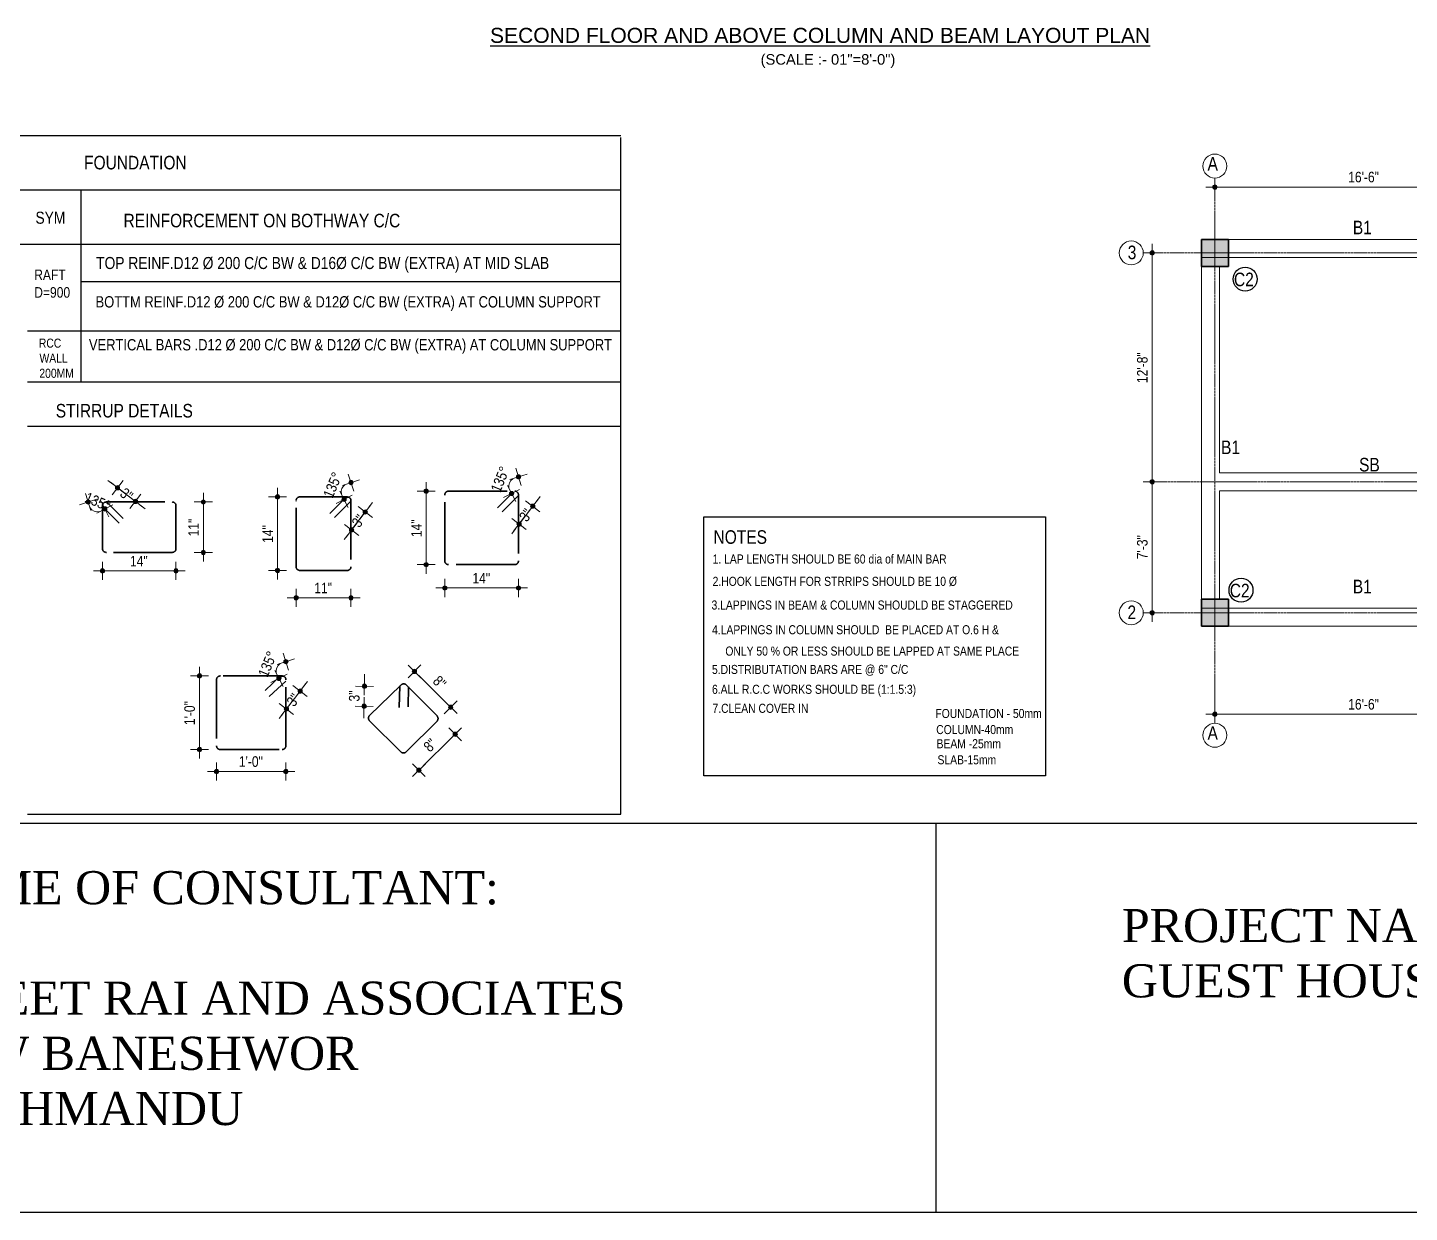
# Model space of a CAD drawing. Header units: inches. Extents: x 57837 to 133168, y 6972 to 27776.
# Drawn here: x 64559 to 65477, y 18018 to 18805 of the extents above; entities that cross this region are included whole.
import ezdxf

# ---------------------------------------------------------------- set-up
doc = ezdxf.new("R2010")
doc.units = ezdxf.units.IN
doc.header["$MEASUREMENT"] = 0
doc.linetypes.add('7', pattern=[102.626827, 39.007475, -24.611877, 39.007475])
doc.linetypes.add('CENTER', pattern=[2, 1.25, -0.25, 0.25, -0.25])
for name, color, linetype, lineweight in [('0.15L', 210, 'Continuous', 15), ('CENTER', 9, 'CENTER', 5), ('col', 20, 'Continuous', 35), ('DIM', 2, 'Continuous', 13), ('HACTH', 153, 'Continuous', 5), ('stirrup', 60, '7', 35), ('wall line', 20, 'Continuous', 50)]:
    doc.layers.add(name, color=color, linetype=linetype, lineweight=lineweight)
doc.layers.add('elevation', color=3, linetype='Continuous')
doc.layers.add('text', color=255, linetype='Continuous')
doc.styles.add('Arial', font='arial.ttf', dxfattribs={"height": 6.5})
doc.styles.get("Standard").update_dxf_attribs({"font": 'ARIALN.TTF', "height": 7})

msp = doc.modelspace()

# ---------------------------------------------------------------- hatches: boundary and pattern name
at = {"lineweight": 13}
h = msp.add_hatch(color=256, dxfattribs=at)
edge = h.paths.add_edge_path()
edge.add_arc((65347.54, 18699.17), 1.42, 180, 540)
h = msp.add_hatch(color=256, dxfattribs=at)
edge = h.paths.add_edge_path()
edge.add_arc((65305.96, 18655.39), 1.42, 90, 450)
h = msp.add_hatch(color=256, dxfattribs=at)
edge = h.paths.add_edge_path()
edge.add_arc((64773.7, 18502.82), 1.42, 17.93775, 377.93775)
h = msp.add_hatch(color=256, dxfattribs=at)
edge = h.paths.add_edge_path()
edge.add_arc((64884.97, 18506.66), 1.42, 17.93775, 377.93775)
h = msp.add_hatch(color=256, dxfattribs=at)
edge = h.paths.add_edge_path()
edge.add_arc((65305.96, 18503.39), 1.42, -90, 270)
h = msp.add_hatch(color=256, dxfattribs=at)
edge = h.paths.add_edge_path()
edge.add_arc((65305.96, 18503.39), 1.42, 90, 450)
h = msp.add_hatch(color=256, dxfattribs=at)
edge = h.paths.add_edge_path()
edge.add_arc((64618.62, 18499.44), 1.42, -37.39148, 322.60852)
h = msp.add_hatch(color=256, dxfattribs=at)
edge = h.paths.add_edge_path()
edge.add_arc((64724.92, 18493.31), 1.42, 90, 450)
h = msp.add_hatch(color=256, dxfattribs=at)
edge = h.paths.add_edge_path()
edge.add_arc((64823.69, 18497.15), 1.42, 90, 450)
h = msp.add_hatch(color=256, dxfattribs=at)
edge = h.paths.add_edge_path()
edge.add_arc((64880.38, 18495.58), 1.42, -62.93775, 297.06225)
h = msp.add_hatch(color=256, dxfattribs=at)
edge = h.paths.add_edge_path()
edge.add_arc((64599.11, 18489.95), 1.42, 107.93775, 467.93775)
h = msp.add_hatch(color=256, dxfattribs=at)
edge = h.paths.add_edge_path()
edge.add_arc((64610.2, 18485.36), 1.42, 27.06225, 387.06225)
h = msp.add_hatch(color=256, dxfattribs=at)
edge = h.paths.add_edge_path()
edge.add_arc((64630.53, 18490.33), 1.42, 142.60852, 502.60852)
h = msp.add_hatch(color=256, dxfattribs=at)
edge = h.paths.add_edge_path()
edge.add_arc((64675.62, 18489.95), 1.42, 90, 450)
h = msp.add_hatch(color=256, dxfattribs=at)
edge = h.paths.add_edge_path()
edge.add_arc((64769.11, 18491.74), 1.42, -62.93775, 297.06225)
h = msp.add_hatch(color=256, dxfattribs=at)
edge = h.paths.add_edge_path()
edge.add_arc((64783.19, 18483.32), 1.42, -127.39148, 232.60852)
h = msp.add_hatch(color=256, dxfattribs=at)
edge = h.paths.add_edge_path()
edge.add_arc((64894.46, 18487.16), 1.42, -127.39148, 232.60852)
h = msp.add_hatch(color=256, dxfattribs=at)
edge = h.paths.add_edge_path()
edge.add_arc((64885.35, 18475.24), 1.42, 52.60852, 412.60852)
h = msp.add_hatch(color=256, dxfattribs=at)
edge = h.paths.add_edge_path()
edge.add_arc((64774.08, 18471.4), 1.42, 52.60852, 412.60852)
h = msp.add_hatch(color=256, dxfattribs=at)
edge = h.paths.add_edge_path()
edge.add_arc((64675.62, 18456.47), 1.42, -90, 270)
h = msp.add_hatch(color=256, dxfattribs=at)
edge = h.paths.add_edge_path()
edge.add_arc((64823.69, 18448.33), 1.42, -90, 270)
h = msp.add_hatch(color=256, dxfattribs=at)
edge = h.paths.add_edge_path()
edge.add_arc((64608.62, 18444.17), 1.42, 180, 540)
h = msp.add_hatch(color=256, dxfattribs=at)
edge = h.paths.add_edge_path()
edge.add_arc((64657.45, 18444.17), 1.42, 0, 360)
h = msp.add_hatch(color=256, dxfattribs=at)
edge = h.paths.add_edge_path()
edge.add_arc((64724.92, 18444.48), 1.42, -90, 270)
h = msp.add_hatch(color=256, dxfattribs=at)
edge = h.paths.add_edge_path()
edge.add_arc((64836, 18432.82), 1.42, 180, 540)
h = msp.add_hatch(color=256, dxfattribs=at)
edge = h.paths.add_edge_path()
edge.add_arc((64884.97, 18432.82), 1.42, 0, 360)
h = msp.add_hatch(color=256, dxfattribs=at)
edge = h.paths.add_edge_path()
edge.add_arc((64737.22, 18426.32), 1.42, 180, 540)
h = msp.add_hatch(color=256, dxfattribs=at)
edge = h.paths.add_edge_path()
edge.add_arc((64773.7, 18426.32), 1.42, 0, 360)
h = msp.add_hatch(color=256, dxfattribs=at)
edge = h.paths.add_edge_path()
edge.add_arc((65305.96, 18416.39), 1.42, -90, 270)
h = msp.add_hatch(color=256, dxfattribs=at)
edge = h.paths.add_edge_path()
edge.add_arc((64730.45, 18383.87), 1.42, 17.93775, 377.93775)
h = msp.add_hatch(color=256, dxfattribs=at)
edge = h.paths.add_edge_path()
edge.add_arc((64673.12, 18374.41), 1.42, 90, 450)
h = msp.add_hatch(color=256, dxfattribs=at)
edge = h.paths.add_edge_path()
edge.add_arc((64815.85, 18377.42), 1.42, 135.29883, 495.29883)
h = msp.add_hatch(color=256, dxfattribs=at)
edge = h.paths.add_edge_path()
edge.add_arc((64725.85, 18372.78), 1.42, -62.93775, 297.06225)
h = msp.add_hatch(color=256, dxfattribs=at)
edge = h.paths.add_edge_path()
edge.add_arc((64739.93, 18364.36), 1.42, -127.39148, 232.60852)
h = msp.add_hatch(color=256, dxfattribs=at)
edge = h.paths.add_edge_path()
edge.add_arc((64782.63, 18367.57), 1.42, -90.97111, 269.02889)
h = msp.add_hatch(color=256, dxfattribs=at)
edge = h.paths.add_edge_path()
edge.add_arc((64730.82, 18352.45), 1.42, 52.60852, 412.60852)
h = msp.add_hatch(color=256, dxfattribs=at)
edge = h.paths.add_edge_path()
edge.add_arc((64782.41, 18354.31), 1.42, 89.02889, 449.02889)
h = msp.add_hatch(color=256, dxfattribs=at)
edge = h.paths.add_edge_path()
edge.add_arc((64839.92, 18353.6), 1.42, -44.70117, 315.29883)
h = msp.add_hatch(color=256, dxfattribs=at)
edge = h.paths.add_edge_path()
edge.add_arc((65347.54, 18348.93), 1.42, 180, 540)
h = msp.add_hatch(color=256, dxfattribs=at)
edge = h.paths.add_edge_path()
edge.add_arc((64842.94, 18335.64), 1.42, 44.67585, 404.67585)
h = msp.add_hatch(color=256, dxfattribs=at)
edge = h.paths.add_edge_path()
edge.add_arc((64673.12, 18325.5), 1.42, -90, 270)
h = msp.add_hatch(color=256, dxfattribs=at)
edge = h.paths.add_edge_path()
edge.add_arc((64684.38, 18310.89), 1.42, 180, 540)
h = msp.add_hatch(color=256, dxfattribs=at)
edge = h.paths.add_edge_path()
edge.add_arc((64730.45, 18310.89), 1.42, 0, 360)
h = msp.add_hatch(color=256, dxfattribs=at)
edge = h.paths.add_edge_path()
edge.add_arc((64818.83, 18311.8), 1.42, -135.32415, 224.67585)
at = {"layer": 'HACTH'}
h = msp.add_hatch(color=6, dxfattribs=at)
h.paths.add_polyline_path([(65347.54, 18652.39), (65338.54, 18652.39), (65338.54, 18646.39), (65347.54, 18646.39)])
h.paths.add_polyline_path([(65356.54, 18652.39), (65347.54, 18652.39), (65347.54, 18646.39), (65353.54, 18646.39), (65356.54, 18646.39)])
h.paths.add_polyline_path([(65356.54, 18655.39), (65347.54, 18655.39), (65347.54, 18652.39), (65356.54, 18652.39)])
h.paths.add_polyline_path([(65347.54, 18655.39), (65338.54, 18655.39), (65338.54, 18652.39), (65347.54, 18652.39)])
h.paths.add_polyline_path([(65347.54, 18664.39), (65338.54, 18664.39), (65338.54, 18655.39), (65347.54, 18655.39)])
h.paths.add_polyline_path([(65356.54, 18664.39), (65347.54, 18664.39), (65347.54, 18655.39), (65356.54, 18655.39)])
h = msp.add_hatch(color=6, dxfattribs=at)
h.paths.add_polyline_path([(65347.54, 18413.39), (65338.54, 18413.39), (65338.54, 18407.39), (65347.54, 18407.39)])
h.paths.add_polyline_path([(65356.54, 18413.39), (65347.54, 18413.39), (65347.54, 18407.39), (65353.54, 18407.39), (65356.54, 18407.39)])
h.paths.add_polyline_path([(65356.54, 18416.39), (65347.54, 18416.39), (65347.54, 18413.39), (65356.54, 18413.39)])
h.paths.add_polyline_path([(65347.54, 18416.39), (65338.54, 18416.39), (65338.54, 18413.39), (65347.54, 18413.39)])
h.paths.add_polyline_path([(65347.54, 18425.39), (65338.54, 18425.39), (65338.54, 18416.39), (65347.54, 18416.39)])
h.paths.add_polyline_path([(65356.54, 18425.39), (65347.54, 18425.39), (65347.54, 18416.39), (65356.54, 18416.39)])

# ---------------------------------------------------------------- linework, layer by layer
at = {"lineweight": 13}
for p, q in [((65347.54, 18693.17), (65347.54, 18705.17)), ((65353.54, 18699.17), (65341.54, 18699.17)), ((65305.96, 18649.39), (65305.96, 18661.39)), ((65299.96, 18655.39), (65311.96, 18655.39)), ((64883.13, 18512.37), (64886.82, 18500.96)), ((64622.26, 18504.21), (64614.97, 18494.67)), ((64767.99, 18500.97), (64779.41, 18504.67)), ((64771.85, 18508.53), (64775.55, 18497.11)), ((64823.69, 18491.15), (64823.69, 18503.15)), ((64879.27, 18504.82), (64890.68, 18508.51)), ((65311.96, 18503.39), (65299.96, 18503.39)), ((65299.96, 18503.39), (65311.96, 18503.39)), ((65305.96, 18509.39), (65305.96, 18497.39)), ((65305.96, 18497.39), (65305.96, 18509.39)), ((64600.96, 18484.24), (64597.26, 18495.66)), ((64613.85, 18503.08), (64623.38, 18495.8)), ((64635.3, 18486.69), (64625.77, 18493.97)), ((64626.89, 18485.56), (64634.18, 18495.1)), ((64675.62, 18483.95), (64675.62, 18495.95)), ((64724.92, 18487.31), (64724.92, 18499.31)), ((64774.45, 18494.47), (64763.77, 18489.01)), ((64766.38, 18497.08), (64771.84, 18486.39)), ((64817.69, 18497.15), (64829.69, 18497.15)), ((64885.73, 18498.31), (64875.04, 18492.85)), ((64877.65, 18500.92), (64883.11, 18490.24)), ((64593.4, 18488.1), (64604.82, 18491.8)), ((64604.85, 18482.63), (64615.54, 18488.09)), ((64607.47, 18490.7), (64612.93, 18480.02)), ((64669.62, 18489.95), (64681.62, 18489.95)), ((64718.92, 18493.31), (64730.92, 18493.31)), ((64787.95, 18479.67), (64778.42, 18486.96)), ((64786.83, 18488.09), (64779.54, 18478.55)), ((64899.23, 18483.52), (64889.69, 18490.81)), ((64898.1, 18491.93), (64890.82, 18482.39)), ((64770.43, 18466.63), (64777.72, 18476.17)), ((64880.59, 18478.89), (64890.12, 18471.6)), ((64881.71, 18470.48), (64889, 18480.01)), ((64769.31, 18475.04), (64778.85, 18467.76)), ((64675.62, 18462.47), (64675.62, 18450.47)), ((64608.62, 18438.17), (64608.62, 18450.17)), ((64657.45, 18450.17), (64657.45, 18438.17)), ((64681.62, 18456.47), (64669.62, 18456.47)), ((64724.92, 18450.48), (64724.92, 18438.48)), ((64829.69, 18448.33), (64817.69, 18448.33)), ((64823.69, 18454.33), (64823.69, 18442.33)), ((64614.62, 18444.17), (64602.62, 18444.17)), ((64651.45, 18444.17), (64663.45, 18444.17)), ((64730.92, 18444.48), (64718.92, 18444.48)), ((64737.22, 18420.32), (64737.22, 18432.32)), ((64773.7, 18432.32), (64773.7, 18420.32)), ((64842, 18432.82), (64830, 18432.82)), ((64836, 18426.82), (64836, 18438.82)), ((64878.97, 18432.82), (64890.97, 18432.82)), ((64884.97, 18438.82), (64884.97, 18426.82)), ((64743.22, 18426.32), (64731.22, 18426.32)), ((64767.7, 18426.32), (64779.7, 18426.32)), ((65305.96, 18422.39), (65305.96, 18410.39)), ((65311.96, 18416.39), (65299.96, 18416.39)), ((64724.74, 18382.02), (64736.15, 18385.71)), ((64728.6, 18389.58), (64732.29, 18378.16)), ((64673.12, 18368.41), (64673.12, 18380.41)), ((64731.2, 18375.51), (64720.51, 18370.05)), ((64723.12, 18378.12), (64728.58, 18367.44)), ((64820.11, 18373.2), (64811.58, 18381.64)), ((64811.63, 18373.16), (64820.07, 18381.69)), ((64667.12, 18374.41), (64679.12, 18374.41)), ((64744.7, 18360.72), (64735.17, 18368.01)), ((64743.58, 18369.13), (64736.29, 18359.6)), ((64788.63, 18367.47), (64776.63, 18367.67)), ((64782.73, 18373.57), (64782.53, 18361.57)), ((64727.18, 18347.68), (64734.47, 18357.21)), ((64782.3, 18348.31), (64782.51, 18360.3)), ((64835.66, 18357.82), (64844.19, 18349.38)), ((64844.14, 18357.86), (64835.7, 18349.33)), ((64726.06, 18356.09), (64735.59, 18348.8)), ((64776.41, 18354.41), (64788.41, 18354.2)), ((65353.54, 18348.93), (65341.54, 18348.93)), ((65347.54, 18342.93), (65347.54, 18354.93)), ((64838.67, 18331.42), (64847.2, 18339.85)), ((64838.72, 18339.9), (64847.15, 18331.37)), ((64673.12, 18331.5), (64673.12, 18319.5)), ((64679.12, 18325.5), (64667.12, 18325.5)), ((64690.38, 18310.89), (64678.38, 18310.89)), ((64684.38, 18304.89), (64684.38, 18316.89)), ((64724.45, 18310.89), (64736.45, 18310.89)), ((64730.45, 18316.89), (64730.45, 18304.89)), ((64823.1, 18316.02), (64814.56, 18307.58)), ((64823.05, 18307.54), (64814.61, 18316.07))]:
    msp.add_line(p, q, dxfattribs=at)
for p, q in [((66523.31, 18276.38), (63643.31, 18276.38)), ((65162.43, 18018.07), (65162.43, 18276.38))]:
    msp.add_line(p, q)
at = {"color": 1}
msp.add_line((66523.31, 18018.07), (63643.31, 18018.07), dxfattribs=at)
at = {"lineweight": 13}
for centre in [(65347.54, 18699.17), (65305.96, 18655.39), (64773.7, 18502.82), (64884.97, 18506.66), (65305.96, 18503.39), (65305.96, 18503.39), (64618.62, 18499.44), (64724.92, 18493.31), (64823.69, 18497.15), (64880.38, 18495.58), (64599.11, 18489.95), (64610.2, 18485.36), (64630.53, 18490.33), (64675.62, 18489.95), (64769.11, 18491.74), (64783.19, 18483.32), (64894.46, 18487.16), (64885.35, 18475.24), (64774.08, 18471.4), (64675.62, 18456.47), (64823.69, 18448.33), (64608.62, 18444.17), (64657.45, 18444.17), (64724.92, 18444.48), (64836, 18432.82), (64884.97, 18432.82), (64737.22, 18426.32), (64773.7, 18426.32), (65305.96, 18416.39), (64730.45, 18383.87), (64673.12, 18374.41), (64815.85, 18377.42), (64725.85, 18372.78), (64739.93, 18364.36), (64782.63, 18367.57), (64730.82, 18352.45), (64782.41, 18354.31), (64839.92, 18353.6), (65347.54, 18348.93), (64842.94, 18335.64), (64673.12, 18325.5), (64684.38, 18310.89), (64730.45, 18310.89), (64818.83, 18311.8)]:
    msp.add_circle(centre, 1.42, dxfattribs=at)
at = {"layer": '0.15L', "lineweight": 18}
for centre in [(65347.54, 18713.12), (65292.01, 18655.39), (65292.01, 18416.39), (65347.54, 18334.98)]:
    msp.add_circle(centre, 7.95, dxfattribs=at)
at = {"layer": 'CENTER'}
for p, q in [((65347.54, 18699.17), (65347.54, 18348.93)), ((66037, 18655.39), (65305.96, 18655.39)), ((65299.96, 18503.39), (66012, 18503.39)), ((66037, 18416.39), (65305.96, 18416.39))]:
    msp.add_line(p, q, dxfattribs=at)
at = {"layer": 'col'}
for p, q in [((65356.54, 18664.39), (65338.54, 18664.39)), ((65338.54, 18664.39), (65338.54, 18646.39)), ((65356.54, 18646.39), (65356.54, 18664.39)), ((65338.54, 18646.39), (65356.54, 18646.39)), ((65356.54, 18425.39), (65338.54, 18425.39)), ((65338.54, 18425.39), (65338.54, 18407.39)), ((65356.54, 18407.39), (65356.54, 18425.39)), ((65338.54, 18407.39), (65356.54, 18407.39))]:
    msp.add_line(p, q, dxfattribs=at)
at = {"layer": 'DIM'}
for p, q in [((65351.54, 18699.17), (65541.54, 18699.17)), ((65305.96, 18651.39), (65305.96, 18507.39)), ((64615.44, 18501.87), (64612.26, 18504.3)), ((64618.62, 18499.44), (64630.53, 18490.33)), ((65305.96, 18420.39), (65305.96, 18499.39)), ((64633.71, 18487.9), (64636.89, 18485.47)), ((64675.62, 18460.47), (64675.62, 18485.95)), ((64724.92, 18489.31), (64724.92, 18448.48)), ((64785.62, 18486.5), (64788.05, 18489.67)), ((64823.69, 18493.15), (64823.69, 18452.33)), ((64894.46, 18487.16), (64885.35, 18475.24)), ((64896.89, 18490.34), (64899.32, 18493.52)), ((64783.19, 18483.32), (64774.08, 18471.4)), ((64771.65, 18468.22), (64769.22, 18465.04)), ((64882.92, 18472.07), (64880.49, 18468.89)), ((64612.62, 18444.17), (64653.45, 18444.17)), ((64840, 18432.82), (64880.97, 18432.82)), ((64741.22, 18426.32), (64769.7, 18426.32)), ((64782.7, 18371.57), (64782.77, 18375.57)), ((64818.69, 18374.61), (64837.08, 18356.41)), ((64673.12, 18329.5), (64673.12, 18370.41)), ((64742.36, 18367.54), (64744.79, 18370.72)), ((64739.93, 18364.36), (64730.82, 18352.45)), ((64728.39, 18349.27), (64725.97, 18346.09)), ((64782.34, 18350.31), (64782.27, 18346.31)), ((65351.54, 18348.93), (65541.54, 18348.93)), ((64821.68, 18314.62), (64840.09, 18332.82)), ((64688.38, 18310.89), (64726.45, 18310.89))]:
    msp.add_line(p, q, dxfattribs=at)
for centre, start, end in [((64884.97, 18500.17), 125.8755, 189.1245), ((64773.7, 18496.33), 125.8755, 189.1245), ((64605.61, 18489.95), 215.8755, 279.1245), ((64730.45, 18377.37), 125.8755, 189.1245)]:
    msp.add_arc(centre, 6.49, start, end, dxfattribs=at)
at = {"layer": 'elevation'}
for p, q in [((63873.31, 18733.31), (64952.99, 18733.31)), ((64952.99, 18282.63), (64952.99, 18732.09)), ((63873.31, 18697.31), (64952.99, 18697.31)), ((64594.14, 18697.31), (64594.14, 18569.83)), ((63873.31, 18661.31), (64952.99, 18661.31)), ((64594.14, 18636.49), (64952.99, 18636.49)), ((64558.91, 18603.55), (64952.99, 18603.55)), ((64558.91, 18569.83), (64952.99, 18569.83)), ((64558.91, 18569.83), (64905.84, 18569.83)), ((64558.91, 18569.83), (64905.84, 18569.83)), ((64558.91, 18540.34), (64952.99, 18540.34)), ((65008.01, 18480.13), (65235.08, 18480.13)), ((65008.01, 18308.08), (65008.01, 18480.13)), ((65235.08, 18480.13), (65235.08, 18308.08)), ((65235.08, 18308.08), (65008.01, 18308.08)), ((64558.91, 18282.63), (64952.99, 18282.63))]:
    msp.add_line(p, q, dxfattribs=at)
at = {"layer": 'stirrup'}
for p, q in [((64835.97, 18494.42), (64835.97, 18494.65)), ((64836, 18450.83), (64836, 18495.03)), ((64838.47, 18497.15), (64882.47, 18497.15)), ((64881.56, 18496.75), (64870.95, 18486.15)), ((64881.56, 18496.75), (64870.95, 18486.15)), ((64884.69, 18494.06), (64874.08, 18483.45)), ((64884.97, 18494.65), (64884.97, 18450.83)), ((64608.62, 18458.95), (64608.62, 18487.45)), ((64609.02, 18486.53), (64619.63, 18475.93)), ((64609.02, 18486.53), (64619.63, 18475.93)), ((64611.12, 18489.95), (64654.95, 18489.95)), ((64611.72, 18489.66), (64622.32, 18479.06)), ((64657.45, 18487.45), (64657.45, 18458.98)), ((64737.2, 18490.58), (64737.2, 18490.81)), ((64737.23, 18446.98), (64737.23, 18491.18)), ((64739.7, 18493.31), (64771.2, 18493.31)), ((64770.28, 18492.91), (64759.68, 18482.3)), ((64770.28, 18492.91), (64759.68, 18482.3)), ((64773.41, 18490.22), (64762.81, 18479.61)), ((64773.7, 18490.81), (64773.7, 18446.98)), ((64654.95, 18456.48), (64610.75, 18456.48)), ((64611.36, 18456.45), (64611.12, 18456.45)), ((64882.47, 18448.33), (64838.5, 18448.33)), ((64771.2, 18444.48), (64739.73, 18444.48)), ((64684.38, 18371.86), (64684.38, 18328.05)), ((64727.9, 18374.41), (64686.93, 18374.41)), ((64716.71, 18364.63), (64726.92, 18374.41)), ((64730.44, 18370.85), (64719.4, 18360.83)), ((64730.44, 18327.91), (64730.45, 18371.86)), ((64785.96, 18348.05), (64806.81, 18368.29)), ((64805.71, 18353.51), (64806.24, 18367.73)), ((64810.41, 18368.53), (64830.65, 18348.06)), ((64811.85, 18367.08), (64811.62, 18353.81)), ((64806.88, 18323.89), (64786.2, 18344.46)), ((64830.89, 18344.47), (64810.48, 18324.13)), ((64686.93, 18325.5), (64727.9, 18325.5))]:
    msp.add_line(p, q, dxfattribs=at)
for centre, radius, start, end in [((64838.47, 18494.65), 2.5, 90, 171.45411), ((64882.47, 18494.65), 2.5, 0, 90), ((64611.12, 18487.45), 2.5, 90, 180), ((64654.95, 18487.45), 2.5, 0, 90), ((64739.7, 18490.81), 2.5, 90, 171.45411), ((64771.2, 18490.81), 2.5, 0, 90), ((64611.12, 18458.95), 2.5, 180, 261.45411), ((64654.95, 18458.98), 2.5, 270, 0), ((64838.5, 18450.83), 2.5, 180, 270), ((64882.47, 18450.83), 2.5, 270, 0), ((64739.73, 18446.98), 2.5, 180, 270), ((64771.2, 18446.98), 2.5, 270, 0), ((64686.93, 18371.86), 2.55, 90, 180), ((64727.9, 18371.86), 2.55, 0, 90), ((64808.73, 18366.61), 2.55, 48.81669, 138.81669), ((64787.88, 18346.38), 2.55, 138.81669, 228.81669), ((64828.97, 18346.15), 2.55, 318.81669, 48.81669), ((64686.93, 18328.05), 2.55, 180, 270), ((64727.9, 18328.05), 2.55, 270, 0), ((64808.56, 18325.81), 2.55, 228.81669, 318.81669)]:
    msp.add_arc(centre, radius, start, end, dxfattribs=at)
at = {"layer": 'text', "color": 3}
for centre in [(65367.67, 18637.99), (65364.89, 18431.32)]:
    msp.add_circle(centre, 7.96, dxfattribs=at)
at = {"layer": 'wall line', "lineweight": 0}
for p, q in [((65338.54, 18664.39), (65965.74, 18664.39)), ((65338.54, 18652.39), (65338.54, 18664.39)), ((65965.74, 18652.39), (65338.54, 18652.39))]:
    msp.add_line(p, q, dxfattribs=at)
at = {"layer": 'wall line', "color": 4, "lineweight": 0}
for p, q in [((65338.54, 18425.39), (65338.54, 18646.39)), ((65338.54, 18646.39), (65350.54, 18646.39)), ((65350.54, 18646.39), (65350.54, 18509.39)), ((65350.54, 18509.39), (65539.54, 18509.41)), ((65350.54, 18497.41), (65350.54, 18485.39)), ((65539.54, 18497.41), (65350.54, 18497.41)), ((65350.54, 18485.39), (65350.54, 18425.39)), ((65350.54, 18425.39), (65338.54, 18425.39)), ((65338.54, 18419.39), (65942.56, 18419.39)), ((65338.54, 18407.39), (65338.54, 18419.39)), ((65942.56, 18407.39), (65338.54, 18407.39))]:
    msp.add_line(p, q, dxfattribs=at)

# ---------------------------------------------------------------- texts
for s, p in [('1. LAP LENGTH SHOULD BE 60 dia of MAIN BAR', (65013.9, 18449.09)), ('2.HOOK LENGTH FOR STRRIPS SHOULD BE 10 Ø', (65013.9, 18434.25)), ('3.LAPPINGS IN BEAM & COLUMN SHOUDLD BE STAGGERED', (65013.19, 18418.51)), ('4.LAPPINGS IN COLUMN SHOULD  BE PLACED AT O.6 H & ', (65013.54, 18402.1)), ('ONLY 50 % OR LESS SHOULD BE LAPPED AT SAME PLACE ', (65022.36, 18387.91)), ('5.DISTRIBUTATION BARS ARE @ 6" C/C', (65013.49, 18375.71)), ('6.ALL R.C.C WORKS SHOULD BE (1:1.5:3)', (65013.5, 18362.52)), ('7.CLEAN COVER IN', (65013.82, 18349.89)), ('                                                          FOUNDATION - 50mm', (65051.03, 18346.46)), ('                                                          COLUMN-40mm', (65051.59, 18335.79)), ('                                                          BEAM -25mm', (65051.82, 18326.39)), ('                                                          SLAB-15mm', (65052.45, 18315.71))]:
    msp.add_text(s, height=6).set_placement(p)
at = {"char_height": 22, "attachment_point": 1}
for s, insert, width in [('{\\fTimes New Roman|b0|i0|c0|p18;NAME OF CONSULTANT:\\P\\PSUJEET RAI AND ASSOCIATES\\PNEW BANESHWOR\\PKATHMANDU}', (64484.29, 18244.76), 733.0288), ('{\\fTimes New Roman|b0|i0|c0|p18;PROJECT NAME:\\PGUEST HOUSE AT MITRAPARK}', (65285.76, 18219.57), 526.9594)]:
    msp.add_mtext(s, dxfattribs=dict(at, insert=insert, width=width))
at = {"layer": 'DIM'}
for s, p in [('16\'-6"', (65436.08, 18702.3)), ('14"', (64626.91, 18447.18)), ('14"', (64854.36, 18435.83)), ('11"', (64749.34, 18429.33)), ('16\'-6"', (65436.08, 18352.07)), ('1\'-0"', (64699.18, 18314.03))]:
    msp.add_text(s, height=7, dxfattribs=at).set_placement(p)
for s, rotation, p in [('12\'-8"', 90, (65302.82, 18568.93)), ('135°', 67.5, (64872.73, 18495.77)), ('135°', 67.5, (64761.46, 18491.93)), ('135°', 337.5, (64596.24, 18490.2)), ('3"', 322.60852, (64619.61, 18494.35)), ('3"', 52.60852, (64890.44, 18476.23)), ('11"', 90, (64672.6, 18467.09)), ('3"', 52.60852, (64779.17, 18472.39)), ('14"', 90, (64820.68, 18466.62)), ('14"', 90, (64721.9, 18462.77)), ('7\'-3"', 90, (65302.82, 18451.91)), ('135°', 67.5, (64718.2, 18372.97)), ('8"', 315.29883, (64827.51, 18370.29)), ('1\'-0"', 90, (64669.99, 18341.73)), ('3"', 52.60852, (64735.91, 18353.44)), ('3"', 89.02889, (64779.32, 18357.37)), ('8"', 44.67585, (64826.1, 18323.4))]:
    msp.add_text(s, height=7, rotation=rotation, dxfattribs=at).set_placement(p)
at = {"layer": 'text', "style": 'Arial'}
for s, height, p in [('%%USECOND FLOOR AND ABOVE COLUMN AND BEAM LAYOUT PLAN', 9.9996, (64866.06, 18794.91)), ('(SCALE :- 01"=8\'-0")', 6.9997, (65045.79, 18780.45))]:
    msp.add_text(s, height=height, dxfattribs=at).set_placement(p)
at = {"layer": 'text'}
for s, height, p in [('FOUNDATION', 9, (64596.39, 18710.9)), ('A', 9, (65342.67, 18710.14)), ('REINFORCEMENT ON BOTHWAY C/C', 9, (64622.61, 18672.4)), ('3', 9, (65289.64, 18651.24)), ('TOP REINF.D12 Ø 200 C/C BW & D16Ø C/C BW (EXTRA) AT MID SLAB', 8, (64604.43, 18644.7)), ('RAFT', 7, (64563.28, 18637.36)), ('D=900', 7, (64563.29, 18625.67)), ('BOTTM REINF.D12 Ø 200 C/C BW & D12Ø C/C BW (EXTRA) AT COLUMN SUPPORT', 7.5, (64604.03, 18619.16)), ('RCC', 6, (64566.37, 18592.48)), ('VERTICAL BARS .D12 Ø 200 C/C BW & D12Ø C/C BW (EXTRA) AT COLUMN SUPPORT', 7.5, (64599.62, 18590.66)), ('WALL', 6, (64566.8, 18582.48)), ('200MM', 6, (64566.7, 18572.46)), ('STIRRUP DETAILS', 9, (64577.59, 18546.08)), ('2', 9, (65289.49, 18412.17)), ('A', 9, (65342.67, 18332))]:
    msp.add_text(s, height=height, dxfattribs=at).set_placement(p)
at = {"layer": 'text', "linetype": 'ByBlock', "lineweight": -3}
for s, height, p in [('SYM', 8, (64564.11, 18674.79)), ('NOTES', 9, (65014.52, 18462.17))]:
    msp.add_text(s, height=height, dxfattribs=at).set_placement(p)
at = {"layer": 'text', "color": 3}
for p in [(65360.22, 18633.29), (65357.43, 18426.63)]:
    msp.add_text('C2', height=9, dxfattribs=at).set_placement(p)
at = {"layer": 'wall line', "color": 4}
for s, p in [('B1', (65439.16, 18667.79)), ('B1', (65351.63, 18521.77)), ('SB', (65443.32, 18510.24)), ('B1', (65439.16, 18429.29))]:
    msp.add_text(s, height=9, dxfattribs=at).set_placement(p)

doc.saveas('drawing.dxf')
